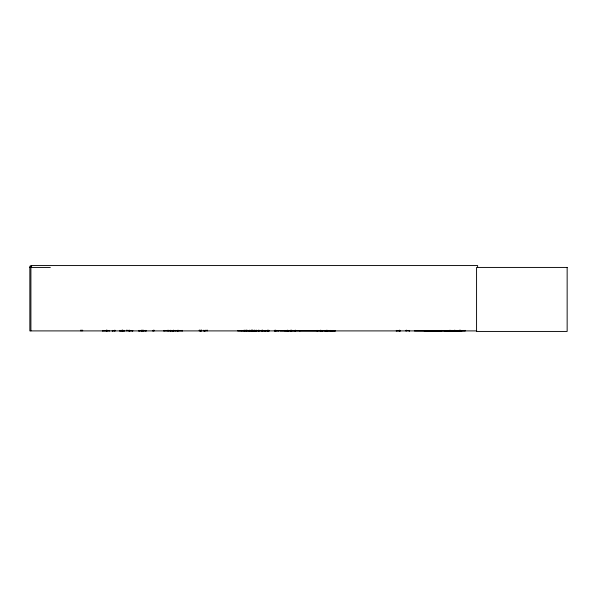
<?xml version="1.0" encoding="UTF-8"?>
<svg xmlns="http://www.w3.org/2000/svg" width="597" height="597" viewBox="0 0 597 597"><rect width="100%" height="100%" fill="white"/><g stroke="black" fill="none" stroke-linecap="round" stroke-linejoin="round"><path stroke-width="0.9" d="M253.912 330.835L253.919 330.372M263.516 330.88L263.583 330.372M435.437 330.88L435.437 330.477L461.511 330.477L461.503 330.887M454.459 330.88L454.533 330.372M253.591 330.372L253.628 330.678M254.009 330.82L254.031 330.372M452.966 330.82L453.019 330.372M102.423 330.902L109.542 330.835M255.12 330.835L255.046 330.372M163.69 330.835L182.555 330.85M170.384 330.82L170.257 330.238M321.634 330.902L321.619 330.507L335.238 330.85M328.999 330.537L328.999 330.805M396.169 330.902L400.318 330.835M119.99 330.835L119.907 330.372L119.781 330.835M122.825 330.768L122.751 330.238M153.011 330.82L153.033 330.417M200.659 330.768L200.137 330.88M204.219 330.82L203.875 330.835M324.88 330.537L324.828 330.85M330.984 330.537L330.91 330.85M424.168 330.887L441.34 330.902M424.288 330.745L424.557 330.745M425.28 330.887L425.751 330.902M439.847 330.395L439.773 330.902M440.235 330.887L439.862 330.619M440.884 330.902L441.25 330.395M294.045 330.835L294.082 330.417L294.12 330.902M445.534 330.835L445.578 330.417L445.623 330.902M138.668 330.835L146.347 330.85M138.914 330.835L138.959 330.417L139.011 330.902M255.374 330.835L255.419 330.417M163.959 330.835L164.003 330.417M317.052 330.835L317.104 330.417M322.387 330.835L322.447 330.417L322.499 330.902M119.46 330.835L124.84 330.85M265.404 330.835L265.464 330.417M269.187 330.835L237.643 330.865M112.102 330.835L114.93 330.835L114.893 330.238M112.445 330.835L112.512 330.417M252.434 330.835L252.501 330.417M254.919 330.835L254.986 330.417M152.668 330.835L152.966 330.835M31.716 266.232L29.85 266.232L29.85 330.902L476.69 330.902M29.85 267.434L50.327 267.434M237.658 330.484L254.919 330.484M279.911 330.484L291.858 330.484M300.478 330.484L321.432 330.484M414.385 330.484L426.34 330.484M321.596 330.537L335.193 330.537M462.056 330.619L444.713 330.887M237.636 330.656L254.941 330.656M279.881 330.641L291.881 330.641M300.455 330.641L321.455 330.656M414.363 330.656L462.056 330.745M204.652 330.82L205.04 330.88M279.896 330.865L300.104 330.88M300.463 330.865L335.492 330.902M405.542 330.417L409.714 330.835M414.37 330.865L465.466 330.88L465.391 330.372M331.872 330.507L331.962 330.85M325.805 330.537L325.753 330.902M256.195 330.835L256.314 330.238M255.904 330.835L255.837 330.417M252.68 330.238L252.561 330.902L252.725 330.104M264.449 330.835L264.389 330.417L264.322 330.902M262.307 330.835L262.262 330.238M172.667 330.835L172.608 330.417L172.54 330.902M121.937 330.82L122.019 330.238M409.385 330.835L409.326 330.417M278.583 330.835L274.471 330.835M278.254 330.835L278.195 330.417L278.135 330.902M274.799 330.835L274.926 330.238M132.959 330.835L128.855 330.835M132.631 330.835L132.571 330.417L132.512 330.902M295.545 330.835L295.493 330.417M288.709 330.835L288.664 330.417M285.075 330.835L285.03 330.417M459.19 330.82L459.272 330.238M299.873 330.835L299.836 330.417L299.791 330.902M455.959 330.902L455.884 330.372M477.622 267.434L477.622 265.561L30.902 265.561L30.902 330.902M464.041 330.372L464.041 330.902M462.041 330.395L462.041 330.887M460.653 330.238L460.653 330.902M460.324 330.238L460.324 330.902M459.6 330.238L459.6 330.902M459.138 330.372L459.138 330.902M454.884 330.238L454.884 330.902M454.63 330.238L454.63 330.902M451.742 330.372L451.742 330.902M450.131 330.238L450.131 330.902M449.869 330.238L449.869 330.902M409.266 330.372L409.266 330.902M406.46 330.238L406.46 330.902M406.326 330.238L406.326 330.902M405.482 330.372L405.482 330.902M400.438 330.372L400.438 330.902M399.594 330.238L399.594 330.902M399.468 330.238L399.468 330.902M396.662 330.372L396.662 330.902M330.477 330.372L330.477 330.902M327.746 330.507L327.746 330.902M327.014 330.238L327.014 330.902M326.828 330.238L326.828 330.902M325.141 330.372L325.141 330.902M320.813 330.238L320.813 330.902M320.626 330.238L320.626 330.902M317.156 330.372L317.156 330.902M295.425 330.238L295.425 330.902M295.157 330.238L295.157 330.902M292.045 330.372L292.045 330.902M291.814 330.372L291.814 330.902M291.403 330.238L291.403 330.902M291.164 330.238L291.164 330.902M291.015 330.238L291.015 330.902M290.746 330.238L290.746 330.902M288.62 330.372L288.62 330.902M287.769 330.238L287.769 330.902M287.53 330.238L287.53 330.902M286.373 330.372L286.373 330.902M284.985 330.372L284.985 330.902M276.598 330.372L276.598 330.902M275.329 330.238L275.329 330.902M275.195 330.238L275.195 330.902M274.351 330.372L274.351 330.902M269.307 330.372L269.307 330.902M268.463 330.238L268.463 330.902M268.329 330.238L268.329 330.902M267.523 330.238L267.523 330.902M267.486 330.238L267.486 330.902L267.337 330.372M267.083 330.372L267.083 330.902M265.814 330.372L265.814 330.902M265.523 330.372L265.523 330.902M262.583 330.238L262.583 330.902M262.09 330.238L262.09 330.902M262.008 330.238L262.008 330.902M261.837 330.372L261.837 330.902M259.098 330.372L259.098 330.902M258.941 330.238L258.941 330.902M258.897 330.238L258.897 330.902M258.561 330.238L258.605 330.902M258.046 330.372L258.046 330.902M256.553 330.238L256.553 330.902M255.77 330.372L255.71 330.902M255.464 330.372L255.464 330.902M254.882 330.238L254.882 330.902M254.792 330.238L254.792 330.902M254.673 330.238L254.673 330.902M252.919 330.238L252.919 330.902M252.27 330.372L252.001 330.902L252.135 330.372M251.412 330.104L251.359 330.902M251.27 330.238L251.27 330.902M251.106 330.372L251.106 330.902M251.038 330.238L251.038 330.902M249.822 330.238L249.822 330.902M249.494 330.238L249.494 330.902M248.636 330.372L248.636 330.902M247.001 330.104L247.001 330.902M246.457 330.104L246.457 330.902M245.136 330.104L245.136 330.902M244.748 330.372L244.748 330.902M244.315 330.372L244.315 330.902M244.143 330.238L244.143 330.902M244.061 330.238L244.061 330.902M241.83 330.372L241.83 330.902M207.472 330.104L207.472 330.902M206.152 330.104L206.152 330.902M205.398 330.238L205.398 330.902M204.562 330.372L204.562 330.902M204.502 330.372L204.502 330.902L204.361 330.372M204.301 330.372L204.301 330.902M203.465 330.238L203.465 330.902M201.764 330.238L201.764 330.902M201.196 330.104L201.196 330.902M201.107 330.104L201.107 330.902M200.726 330.372L200.726 330.902M200.667 330.372L200.667 330.902M199.876 330.104L199.876 330.902M199.234 330.104L199.234 330.902M182.189 330.372L182.189 330.902M178.137 330.238L178.137 330.902M177.906 330.238L177.906 330.902M177.607 330.372L177.607 330.902M175.354 330.372L175.354 330.902M173.727 330.238L173.727 330.902M173.511 330.238L173.511 330.902M171.22 330.372L171.22 330.902M170.444 330.372L170.444 330.902M170.115 330.372L170.115 330.902M168.16 330.238L168.16 330.902M167.936 330.238L167.936 330.902M164.056 330.372L164.056 330.902M154.198 330.238L154.19 330.902M153.511 330.104L153.511 330.902M153.16 330.372L153.101 330.902M145.981 330.372L145.981 330.902M145.84 330.372L145.84 330.902M143.295 330.238L143.295 330.902M143.056 330.238L143.056 330.902M142.146 330.104L142.146 330.902M141.937 330.238L141.937 330.902M141.698 330.238L141.698 330.902M139.146 330.372L139.146 330.902M129.706 330.238L129.706 330.902M129.571 330.238L129.571 330.902M128.728 330.372L128.728 330.902M127.907 330.104L127.907 330.902M126.586 330.104L126.586 330.902M124.333 330.372L124.333 330.902M123.691 330.372L123.691 330.902M122.84 330.238L122.885 330.902M122.661 330.238L122.713 330.902M122.109 330.238L122.109 330.902M121.848 330.372L121.848 330.902M120.46 330.372L120.46 330.902M115.064 330.372L115.064 330.902M114.803 330.238L114.803 330.902M112.579 330.372L112.579 330.902M109.632 330.372L109.632 330.902M107.087 330.238L107.087 330.902M106.848 330.238L106.848 330.902M106.385 330.104L106.385 330.902M102.803 330.372L102.803 330.902M82.647 330.104L82.647 330.902M81.334 330.104L81.334 330.902M80.782 330.104L80.782 330.902M567.15 267.434L476.57 267.434L476.57 331.439L567.15 331.439L567.15 267.434"/></g></svg>
